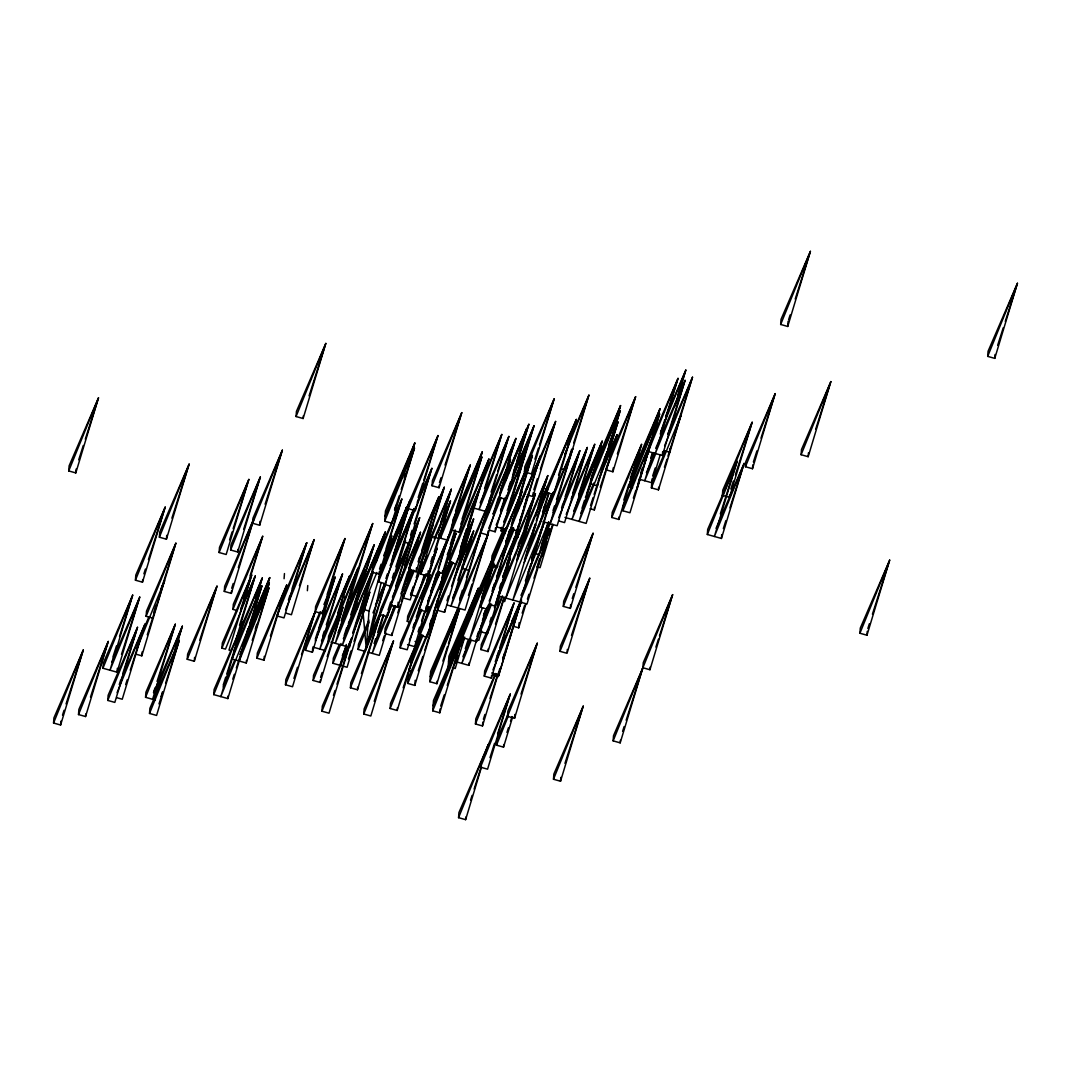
<?xml version="1.0" encoding="UTF-8"?>
<svg xmlns="http://www.w3.org/2000/svg" width="1071" height="1071" viewBox="0 0 1071 1071"><rect width="100%" height="100%" fill="white"/><g stroke="black" fill="none" stroke-linecap="round" stroke-linejoin="round"><path stroke-width="1.5" d="M68.745 470.932L69.133 465.791L98.505 397.823L75.8 472.913L68.745 470.932L98.505 397.823L85.319 439.15M53.55 723.032L53.925 717.878L83.31 649.91L60.605 725.013L53.55 723.032L83.31 649.91L66.054 703.968M75.8 472.913L76.095 469.058M60.605 725.013L60.886 721.144M78.504 714.558L78.879 709.417L108.251 641.449L85.56 716.539L78.504 714.558L108.251 641.449L90.499 697.087M85.56 716.539L85.747 713.969M102.936 668.237L103.325 663.083L132.697 595.115L109.992 670.218L139.752 597.096L117.047 672.2L102.936 668.237L132.697 595.115L119.51 636.455M107.769 700.421L108.144 695.266L137.516 627.298L114.825 702.402L107.769 700.421L137.516 627.298L122.804 673.405M117.047 672.2L117.341 668.331M135.428 580.201L135.816 575.047L165.188 507.092L142.483 582.182L135.428 580.201L165.188 507.092L148.441 559.544M142.483 582.182L142.671 579.612M136.178 654.247L141.827 655.827L142.108 651.971M153.18 618.275L146.111 616.294L146.499 611.153L175.872 543.184L141.827 655.827M155.429 700.099L145.549 697.315L145.937 692.174L175.309 624.206L152.604 699.309L182.365 626.187L171.735 661.343M159.378 537.214L159.753 532.059L189.125 464.104L166.433 539.195L159.378 537.214L189.125 464.104L171.882 518.15M149.512 713.447L149.9 708.306L179.272 640.338L156.58 715.428L149.512 713.447L179.272 640.338L165.577 683.258M166.433 539.195L166.715 535.339M187.238 659.281L187.626 654.127L216.998 586.158L194.306 661.262L187.238 659.281L216.998 586.158L199.755 640.217M194.306 661.262L194.587 657.393M219.113 552.516L219.488 547.375L248.86 479.406L226.168 554.497L219.113 552.516L248.86 479.406L233.143 528.686M233.826 650.873L261.9 585.931L227.855 698.573L213.731 694.61L214.12 689.456L262.275 577.992L253.586 606.748M224.281 591.406L224.656 586.252L254.028 518.297L231.336 593.388L224.281 591.406L254.028 518.297L238.311 567.576M234.455 644.715L255.219 576.011L225.472 649.12L221.938 648.129L222.326 642.988L251.698 575.02L228.993 650.11L231.349 650.78M230.613 550.012L231.001 544.871L260.373 476.903L237.668 551.993L230.613 550.012L260.373 476.903L243.639 529.369M231.336 593.388L231.523 590.817M237.186 610.577L232.956 609.386L233.331 604.231L262.703 536.276L243.88 598.582M237.668 551.993L237.869 549.423M227.855 698.573L228.043 695.989M252.609 523.277L252.984 518.136L282.356 450.168L259.664 525.259L252.609 523.277L282.356 450.168L265.113 504.213M250.226 622.492L261.9 585.931L232.139 659.04L246.263 663.003L246.45 660.432M259.664 525.259L259.945 521.403M256.946 658.196L257.321 653.056L286.693 585.087L264.002 660.178L256.946 658.196L286.693 585.087L270.468 635.96M264.002 660.178L264.283 656.322M284.083 578.715L284.458 573.561M296.065 416.539L296.439 411.384L325.812 343.416L303.12 418.52L296.065 416.539L325.812 343.416L309.077 395.882M303.12 418.52L303.307 415.936M315.222 611.661L292.53 686.752L285.475 684.771L285.85 679.616L315.222 611.661L315.61 606.507L344.982 538.539L322.277 613.643L315.222 611.661L301.527 654.582M307.377 590.71L307.752 585.556M327.257 595.235L335.089 577.122L312.397 652.212L305.342 650.231L305.717 645.077L320.082 611.849M312.397 652.212L312.678 648.357M313.16 680.46L313.535 675.319L342.907 607.351L320.216 682.455L313.16 680.46L342.907 607.351L327.191 656.63M322.277 613.643L322.465 611.059M320.216 682.455L320.403 679.871M321.943 711.211L322.331 706.07L351.703 638.102L329.011 713.192L321.943 711.211L351.703 638.102L336.99 684.195M356.067 623.898L369.776 592.169L347.084 667.273L332.961 663.31L333.349 658.156L339.226 644.568M350.217 596.052L350.016 598.635L372.721 523.532L344.005 589.987M331.046 642.131L349.387 647.286L349.775 642.131M358.45 605.691L355.639 604.901L355.826 602.33M380.178 614.674L357.486 689.764L350.418 687.783L350.806 682.629L380.178 614.674L380.553 609.519L409.925 541.551L387.233 616.655L380.178 614.674L361.409 673.485M366.617 646.603L365.171 651.396L358.102 649.414L358.49 644.273L368.933 620.109M362.694 606.882L362.975 603.013M357.486 689.764L357.674 687.194M362.774 608.85L366.242 648.584L369.013 611.005L391.718 535.915L383.659 555.715M349.387 647.286L372.092 572.182L372.467 567.041L401.839 499.073L379.147 574.163L372.092 572.182L343.336 638.704M363.752 714.009L364.14 708.868L393.512 640.9L370.82 716.004L363.752 714.009L393.512 640.9L374.234 701.318M408.225 508.671L385.533 583.775L378.478 581.794L378.853 576.64L408.225 508.671L408.613 503.531L437.985 435.562L415.28 510.653L408.225 508.671L391.491 561.137M379.147 574.163L379.335 571.593M411.291 454.091L414.838 442.966L385.078 516.075L414.464 448.106L391.758 523.21L384.703 521.216L385.466 510.921L414.838 442.966L409.042 462.137M385.533 583.775L385.721 581.205M411.692 569.745L391.825 635.451L384.77 633.47L385.145 628.329L394.945 605.664M387.233 616.655L387.515 612.786M389.978 589.519L390.272 585.663L419.645 517.695L400.808 580.013M392.401 597.216L420.475 532.274L397.783 607.364L390.714 605.383L390.915 602.812M391.825 635.451L392.013 632.881M426.954 637.365L419.886 635.384L397.194 710.475L390.139 708.493L390.513 703.352L419.886 635.384L420.274 630.23L449.646 562.275L450.021 557.121L479.393 489.152L458.147 559.464M397.783 607.364L398.158 602.223M435.79 506.878L444.278 487.238L410.233 599.894L403.178 597.913L403.459 594.044M400.126 647.794L400.514 642.64L429.886 574.685L407.194 649.776L400.126 647.794L429.886 574.685L419.23 608.06M397.194 710.475L397.381 707.904M409.51 564.671L438.882 496.703L416.177 571.807L409.122 569.826L409.309 567.242M415.28 510.653L415.575 506.797M410.113 622.171L407.301 621.381L407.676 616.24L425.95 573.949M437.517 610.309L414.825 685.4L407.77 683.418L408.145 678.278L437.517 610.309L437.905 605.155L467.277 537.2L444.572 612.291L437.517 610.309L426.874 643.698M416.177 571.807L416.472 567.938M414.825 685.4L415.2 680.259M415.013 641.462L418.533 642.453L418.721 639.882M432.028 485.739L432.403 480.584L461.775 412.63L439.083 487.72L432.028 485.739L461.775 412.63L445.041 465.082M427.891 574.752L428.172 570.897M416.298 617.271L418.734 609.653L425.789 611.635L426.071 607.779M439.083 487.72L439.271 485.15M458.147 608.033L430.247 676.577L459.62 608.623L436.928 683.713L429.873 681.732L430.636 671.437L458.04 608.007M440.489 538.178L440.864 533.037L470.236 465.068L447.544 540.159L440.489 538.178L470.236 465.068L455.523 511.175M438.133 572.249L442.377 573.44L442.564 570.856M486.997 607.244L476.595 641.663L462.485 637.7L433.112 705.669L462.859 632.546L462.485 637.7L439.779 712.791L432.724 710.809L433.487 700.514L493.142 562.69M436.928 683.713L437.115 681.143M444.572 612.291L444.773 609.72M439.779 712.791L440.074 708.935M462.391 567.242L462.578 564.671M466.581 528.994L466.206 534.148L488.898 459.057L460.838 524M456.219 661.811L468.924 665.372L469.111 662.802M481.548 766.916L465.617 819.65L458.562 817.668L458.937 812.514L510.265 694.075L487.573 769.179L480.504 767.197L480.892 762.043M480.799 531.671L480.986 529.101M476.595 641.663L476.782 639.092M480.504 607.284L480.879 602.13L510.265 534.161L487.559 609.265L480.504 607.284L510.265 534.161L496.569 577.095M465.617 819.65L465.805 817.066M506.864 566.077L510.131 558.527L487.425 633.63L480.37 631.649L480.759 626.495L490.545 603.843M473.047 581.044L487.76 534.951L488.041 531.082M499.876 668.438L482.499 725.951L475.444 723.969L475.819 718.828L495.404 673.512M504.414 597.243L488.001 651.57L480.933 649.588L481.321 644.434L502.205 596.105M484.802 613.696L484.52 617.565L488.296 605.048M496.931 567.75L491.281 566.157L492.044 555.862L503.798 528.686M484.266 676.122L484.654 670.981L514.026 603.013L491.335 678.104L484.266 676.122L514.026 603.013L499.822 647.527M487.425 633.63L487.626 631.047M489.554 530.199L495.19 531.778L495.485 527.923M482.499 725.951L482.78 722.095M488.001 651.57L488.189 648.999M501.348 527.374L501.067 531.243L502.312 528.19M491.335 678.104L491.522 675.533M498.872 594.793L499.059 592.223M506.168 499.381L528.86 424.29L499.099 497.399L506.168 499.381L506.449 495.525M492.7 674.944L498.35 676.524L498.631 672.668M511.643 496.971L511.349 500.826L534.054 425.736L513.812 472.552M491.709 672.963L498.765 674.944L498.952 672.36M512.701 716.78L503.531 747.143L496.475 745.162L496.85 740.007L507.949 714.33M502.982 577.108L517.695 531.002L518.083 525.848M511.858 623.268L512.058 620.698L520.533 601.059M503.531 747.143L503.718 744.559M518.15 547.428L518.431 543.559L547.803 475.604L535.741 515.539M524.429 471.923L524.803 466.782L554.176 398.814L531.484 473.918L524.429 471.923L554.176 398.814L539.476 444.92M507.507 716.325L507.882 711.184L537.254 643.216L514.562 718.306L507.507 716.325L537.254 643.216L521.028 694.088M513.089 626.24L518.725 627.82L519.114 622.679M514.562 718.306L514.843 714.451M527.28 494.949L532.93 496.529L533.211 492.673M517.561 555.367L576.305 419.43L553.613 494.534L546.558 492.553L546.933 487.399L517.186 560.508M553.613 494.534L553.801 491.95M566.211 470.263L566.492 466.394M559.986 651.329L560.361 646.174L589.746 578.22L567.041 653.31L559.986 651.329L589.746 578.22L571.486 635.451M563.306 606.387L563.694 601.246L593.066 533.278L570.361 608.368L563.306 606.387L593.066 533.278L575.823 587.323M553.479 779.246L553.854 774.092L583.226 706.124L560.535 781.228L553.479 779.246L583.226 706.124L564.966 763.355M567.135 652.025L567.322 649.454M570.361 608.368L570.656 604.513M560.535 781.228L560.816 777.372M590.616 481.281L590.804 478.697M590.094 508.725L594.325 509.916L594.512 507.346M597.672 483.262L597.471 485.832L590.416 483.851L620.176 410.742L586.132 523.384L564.953 517.427M601.353 471.066L617.03 434.826L605.865 469.794L612.92 471.776L613.214 467.92M611.822 517.48L612.21 512.34L641.583 444.371L618.877 519.462L611.822 517.48L641.583 444.371L630.417 479.339L630.618 476.769M618.877 519.462L619.078 516.891M622.88 510.787L623.268 505.632L652.641 437.664L629.949 512.768L622.88 510.787L652.641 437.664L637.928 483.771M632.666 487.854L629.855 487.064L630.23 481.923L659.99 408.801L652.413 433.835M642.881 667.755L620.189 742.859L613.134 740.864L613.509 735.723L642.881 667.755L643.269 662.614L672.642 594.646L649.95 669.736L642.881 667.755L626.147 720.221M637.098 486.475L636.91 489.045L659.602 413.955L630.23 481.923M620.189 742.859L620.377 740.275M667.702 434.598L692.509 377.206L658.464 489.849L651.396 487.867L652.065 478.857M658.464 489.849L658.652 487.278M662.373 455.47L685.065 380.366L655.318 453.488L678.01 378.384L648.25 451.493L662.373 455.47L662.654 451.601M649.95 669.736L650.137 667.166M670.098 448.441L669.803 452.297L664.167 450.717M707.329 534.496L707.703 529.355L737.076 461.387L714.384 536.477L744.131 463.368L721.439 538.459L707.329 534.496L737.076 461.387L720.341 513.839M722.39 495.364L722.764 490.223L752.15 422.255L729.445 497.346L722.39 495.364L752.15 422.255L735.402 474.721M721.439 538.459L721.72 534.603M729.445 497.346L729.632 494.775M745.429 466.742L745.818 461.601L775.19 393.633L752.485 468.723L745.429 466.742L775.19 393.633L760.986 438.146M752.485 468.723L752.779 464.868M780.665 324.473L781.04 319.319L810.412 251.35L787.721 326.454L780.665 324.473L810.412 251.35L795.204 299.05M787.721 326.454L788.095 321.3M801.108 454.72L801.483 449.566L830.855 381.597L808.163 456.701L801.108 454.72L830.855 381.597L815.647 429.297M808.163 456.701L808.444 452.846M859.919 633.242L860.294 628.088L889.68 560.12L866.975 635.223L859.919 633.242L889.68 560.12L872.423 614.178M866.975 635.223L867.256 631.355M987.69 356.375L988.078 351.234L1017.45 283.266L994.758 358.37L987.69 356.375L1017.45 283.266L1005.281 321.42M994.758 358.37L995.039 354.501M366.242 648.584L381.156 582.584M385.533 563.279L391.718 535.915M161.119 696.498L162.564 691.705M213.731 694.61L243.492 621.488L220.8 696.592L250.547 623.469L236.343 667.983M263.439 598.381L269.718 577.617L250.132 622.92M255.326 629.092L256.772 624.299M261.605 608.328L269.33 582.758L244.536 640.15M246.263 663.003L268.955 587.912L240.239 654.368M336.066 620.671L349.588 575.93L321.514 640.873M351.449 619.948L374.14 544.858L344.768 612.813L344.393 617.967L374.14 544.858L359.441 590.951M346.294 644.514L340.016 665.292L347.459 647.004M356.924 609.372L358.37 604.566M369.013 611.005L361.958 609.024L373.31 571.727M376.216 562.141L385.386 531.778L357.968 595.222M396.002 505.271L394.556 510.064L399.242 495.793M404.209 478.108L405.668 473.315M404.008 516.102L406.9 506.516L388.626 548.807M392.736 557.871L401.424 529.114M402.388 525.915L410.126 500.344L385.975 556.237M367.581 643.417L385.453 584.297M411.063 518.083L413.968 508.497L410.407 519.622M390.152 565.568L413.647 511.202L390.955 586.292L383.9 584.311M394.958 575.823L405.588 540.681M383.806 615.035L372.226 653.377L392.053 604.646M386.042 633.001L379.281 655.372L367.982 652.199M389.898 620.216L394.248 605.838M420.033 588.903L424.29 574.819M438.293 532.367L451.333 489.233L423.273 554.176M431.011 561.512L432.43 556.813M438.575 536.477L439.525 533.345L439.137 538.499L432.082 536.517L420.729 574.069L427.798 576.051L450.489 500.947L434.17 538.713M421.599 599.399L437.048 548.272L433.139 557.335M425.789 611.635L448.481 536.544L418.734 609.653M418.533 642.453L420.957 634.46M424.33 623.282L429.163 607.297M442.377 573.44L455.403 530.292M439.016 589.291L455.925 533.371L450.811 545.193M475.47 474.292L482.231 451.922L452.859 519.89L452.096 530.185L459.151 532.167L488.898 459.057L467.732 525.714M429.792 626L437.999 598.836M427.436 635.772L449.646 562.275L456.701 564.256M459.151 532.167L481.843 457.063L452.471 525.031L482.231 451.922L477.666 466.233M459.82 551.364L465.617 532.193M459.606 565.327L473.61 518.993L461.213 547.683M487.118 508.35L508.859 436.446L480.129 502.901M451.306 632.225L458.549 608.261L456.447 614.593M503.839 478.376L515.914 438.427L489.152 500.358M457.063 651.73L462.859 632.546L459.312 643.684M495.19 531.778L505.124 498.925M457.063 658.571L455.617 663.364L458.147 655.425M472.512 607.444L478.309 588.274L448.936 656.242L448.173 666.537L477.934 593.414L471.173 615.785M513.571 472.043L515.994 464.051M516.958 460.851L521.296 446.473M523.237 440.087L526.611 428.895L504.428 480.25M464.412 638.155L455.229 668.518L452.404 667.728M517.213 474.56L525.901 445.79L512.192 477.519M469.111 639.427L461.869 663.391L471.16 640.538M490.344 570.107L497.105 547.736L475.564 597.578M482.887 599.867L493.999 563.118M520.198 493.276L524.549 478.898M468.924 665.372L480.036 628.623M482.445 620.631L485.337 611.046M505.9 543.117L509.689 530.6M514.897 513.384L532.381 455.496L503.665 521.952M502.607 555.621L521.992 491.469L492.62 559.437L492.232 564.591L469.54 639.682L482.552 607.699M481.655 630.966L478.817 640.351L475.993 639.561M485.444 618.449L489.701 604.365M515.579 533.827L516.998 529.141M507.333 563.734L528.472 493.691M497.225 604.78L499.635 596.788M504.468 580.817L508.819 566.439M532.93 496.529L555.621 421.439L526.249 489.407M522.367 536.705L535.406 493.57L511.255 549.45M504.669 601.621L528.525 522.969L500.465 587.912M539.476 506.556L540.453 503.357L539.141 506.382M538.833 526.758L548.968 493.209M533.09 554.631L531.671 559.33L535.232 548.205M549.543 502.004L551.967 494.012M567.898 441.292L570.321 433.3L553.573 474.426M504.227 654.06L502.781 658.852L521.47 599.84L497.319 655.733M553.051 492.513L519.944 602.022L549.704 528.913L526.999 604.004L498.778 596.078L547.803 475.604L538.178 505.807M498.765 674.944L521.47 599.84L492.955 669.911M498.35 676.524L521.042 601.433L500.813 648.25M539.704 553.091L548.687 523.371M550.079 523.759L588.916 395.159L568.018 443.488M518.725 627.82L525.968 603.857M527.427 599.064L528.873 594.271M537.08 567.108L539.489 559.116M553.118 524.522L540.079 567.67L537.254 566.867M485.417 754.131L488.309 744.546L458.562 817.668M596.48 459.928L602.143 441.158L578.648 495.525M601.233 469.5L602.692 464.707M613.79 427.958L620.551 405.588L595.757 462.98M605.905 461.896L617.98 421.947L613.402 432.523M594.325 509.916L617.03 434.826L598.435 480.518M612.92 471.776L635.625 396.685L610.162 455.59M653.243 452.578L644.729 480.732L655.88 453.314M639.079 479.152L651.784 482.713L660.298 454.559M674.958 406.056L685.828 370.071L665.586 416.887M78.719 459.82L83.284 445.509M62.506 715.093L64.032 710.327M112.91 657.112L116.458 645.987M143.875 573.855L145.402 569.089M121.492 654.327L139.752 597.096L111.679 662.052M119.256 684.53L120.782 679.764M125.682 684.543L127.208 679.777M130.247 670.245L144.96 624.139L121.451 678.505M153.555 613.134L156.085 605.182M161.159 589.291L175.872 543.184L146.111 616.294M147.276 634.782L164.519 580.736L161.252 588.287M153.501 692.562L155.014 687.796M157.049 681.437L175.309 624.206L145.549 697.315M175.256 648.45L182.365 626.187L153.635 692.642M158.99 703.928L162.538 692.803M229.596 539.811L232.126 531.872M231.711 588.233L233.237 583.467M250.025 576.011L262.703 536.276L232.956 609.386M240.533 609.988L251.698 575.02L221.938 648.129M239.502 625.29L255.219 576.011L240.868 609.238M223.21 685.079L225.74 677.126M226.757 673.954L243.492 621.488M255.688 598.662L262.275 577.992L237.481 638.918M242.622 646.335L248.204 628.851M232.795 679.108L234.321 674.342M265.662 590.335L269.718 577.617L245.54 637.017M265.273 595.476L269.33 582.758L240.199 654.354M252.221 640.364L268.955 587.912L239.194 661.021M288.434 600.028L289.96 595.262M291.995 588.903L306.694 542.796L279.933 604.727M299.425 585.73L314.138 539.637L290.629 594.003M293.923 678.425L297.47 667.3M327.231 594.177L344.982 538.539L285.475 684.771M315.316 639.119L317.846 631.167M318.863 627.981L335.089 577.122L323.937 604.539M322.746 635.946L324.272 631.18M326.307 624.821L342.533 573.949L318.382 629.828M337.927 612.492L349.588 575.93L319.827 649.053L342.533 573.949L315.262 640.967M320.59 677.3L322.117 672.534M341.234 620.685L357.968 568.219L328.596 636.187L328.221 641.328L357.968 568.219L335.277 643.323L365.037 570.2L342.332 645.304L401.839 499.073L386.122 548.352M353.952 582.356L372.721 523.532L342.961 596.654L345.786 597.444M344.233 635.384L346.776 627.432M350.833 614.714L365.037 570.2L338.155 632.399M352.814 632.6L372.092 572.182M364.595 596.962L372.48 572.088M378.799 552.449L385.386 531.778L355.639 604.901M333.442 695.333L334.969 690.554M401.277 489.447L414.464 448.106L384.703 521.216M348.477 658.946L351.007 650.994M354.046 641.462L369.776 592.169L353.042 633.296M379.522 569.022L381.048 564.256M403.861 516.048L406.9 506.516L389.549 549.169M402 525.781L403.526 521.015M405.561 514.656L410.126 500.344L387.18 556.706M385.908 578.621L387.434 573.855M372.146 625.584L385.332 584.257M392.347 577.965L393.874 573.199M395.895 566.84L413.647 511.202M418.199 497.56L422.764 483.249M423.781 480.076L437.985 435.562L378.478 581.794M397.903 562.744L402.468 548.432M374.127 643.47L375.64 638.691M377.675 632.332L383.257 614.848M410.568 535.112L412.081 530.346M414.116 523.987L431.867 468.348L417.181 502.326M388.117 609.908L390.661 601.969M395.735 586.065L409.925 541.551M404.423 565.394L419.645 517.695L350.418 687.783M382.708 640.672L384.221 635.906M402.214 589.505L407.797 572.021M408.814 568.835L420.475 532.274L390.714 605.383M397.783 612.813L400.326 604.874M401.33 601.688L411.478 569.892M439.458 482.579L440.984 477.8M418.078 561.887L419.604 557.121M421.639 550.762L438.882 496.703L409.122 569.826M424.491 549.249L426.017 544.47M428.052 538.111L444.278 487.238L431.881 517.708M417.663 596.721L410.608 594.74L413.152 586.788M417.208 574.069L432.925 524.79L430.97 529.328M440.69 522.608L451.333 489.233L421.586 562.342M434.264 551.819L450.489 500.947L420.729 574.069L421.117 568.915L426.994 555.327M427.088 579.505L437.048 548.272L430.85 563.507M412.897 627.927L414.357 623.362M418.051 631.917L419.578 627.151M421.599 620.792L424.143 612.853M427.69 601.715L429.203 596.949M431.238 590.59L436.821 573.105L414.624 646.616L407.569 644.622M438.334 568.34L448.481 536.544M427.034 611.876L428.547 607.096M438.186 576.894L439.712 572.128M403.151 687.85L408.225 671.945M411.559 671.156L408.734 670.352L419.886 635.384M450.356 544.443L454.921 530.132M441.721 577.885L455.925 533.371L447.236 554.698M462.07 519.074L481.843 457.063L441.506 556.224M429.859 624.273L431.385 619.493M433.42 613.134L437.985 598.836M438.481 597.243L449.646 562.275M418.252 670.714L422.817 656.416M424.839 650.057L426.365 645.278M461.012 546.491L466.715 528.9M446.982 600.777L448.508 596.012M451.547 586.48L467.277 537.2L407.77 683.418M460.932 558.727L473.61 518.993L459.981 552.502M484.547 488.523L501.79 434.465L481.562 481.294M457.919 580.268L473.65 530.975L456.674 570.254M491.107 492.084L496.676 474.6M497.694 471.427L508.859 436.446L479.098 509.568L501.79 434.465L475.765 498.443M473.784 552.649L476.327 544.697M477.345 541.524L492.044 495.418L463.984 560.361M459.901 598.14L462.444 590.188M466.501 577.47L480.705 532.97L487.76 534.951L458 608.06L492.044 495.418L462.297 568.527L469.352 570.508M442.885 661.075L447.45 646.777M448.468 643.591L459.62 608.623L429.873 681.732M507.293 465.457L515.914 438.427L486.77 510.024M493.209 513.906L498.283 498.002M499.809 493.236L510.452 459.847L482.392 524.79M468.482 595.356L472.03 584.231M523.063 440.034L526.611 428.895L511.737 465.457M500.652 510.733L504.709 498.015M509.073 486.288L510.599 481.508M512.634 475.163L528.86 424.29L500.786 489.233M440.676 706.057L444.224 694.932M447.263 685.386L462.485 637.7M475.27 597.805L478.309 588.274L448.548 661.383L477.934 593.414L473.369 607.726M519.81 464.868L525.901 445.79M517.815 476.608L534.054 425.736L507.922 489.969M507.065 510.747L525.326 453.515L500.518 510.907M494.561 555.688L497.105 547.736M465.283 648.705L467.826 640.753M481.589 597.966L492.232 564.591L497.881 566.171M484.748 591.701L493.37 564.671M517.681 501.603L519.194 496.837M520.211 493.651L532.381 455.496L502.634 528.619L525.326 453.515L496.194 525.111M514.441 513.719L515.968 508.953M517.989 502.594L521.042 493.048L519.074 497.587M508.297 534.389L509.809 529.623M511.336 524.857L521.992 491.469L432.724 710.809M483.503 615.718L485.029 610.939M476.97 636.522L478.496 631.743M483.57 615.852L485.096 611.086M492.004 591.393L494.534 583.454M534.911 459.231L538.459 448.093M524.094 506.637L525.62 501.871M513.384 541.136L514.91 536.37M519.984 520.466L540.4 455.911L512.326 520.854M515.794 534.657L521.376 517.159L520.064 520.185M499.434 588.233L500.96 583.467M489.835 622.117L491.361 617.351M494.4 607.806L510.131 558.527L502.687 576.814M506.235 572.61L507.748 567.844M533.813 489.795L537.361 478.67M540.413 469.125L555.621 421.439L533.934 474.748M524.241 528.539L535.406 493.57L506.891 563.641M495.471 624.165L503.598 598.729M516.865 559.531L528.525 522.969M539.436 506.543L540.453 503.357M529.69 541.444L535.272 523.96M536.29 520.787L546.933 487.399L512.889 600.041L544.563 522.22M524.429 559.919L535.594 524.951L532.983 530.988M542.569 512.179L548.66 493.102M495.257 661.824L498.805 650.699M566.76 444.425L570.321 433.3M538.271 538.659L552.984 492.566M558.553 475.069L576.305 419.43L546.558 492.553M525.406 580.977L530.975 563.493M531.992 560.32L542.649 526.932L540.038 532.97M483.382 719.217L484.909 714.451M489.983 698.546L497.078 676.296M545.688 530.44L548.232 522.487M570.147 453.984L571.66 449.218M573.695 442.859L588.916 395.159L564.738 454.573M540.427 548.901L548.553 523.465M552.997 510.666L554.524 505.9M556.545 499.541L572.784 448.669L547.321 507.574M522.153 613.134L524.683 605.195M533.974 578.193L549.704 528.913L520.988 595.369M542.488 556.157L547.053 541.846M549.075 535.487L552.623 524.362M561.579 507.882L563.105 503.116M565.127 496.757L579.839 450.65L553.078 512.581M470.557 800.184L472.083 795.418M474.105 789.059L481.214 766.809M485.27 754.091L488.309 744.546M572.57 493.584L587.269 447.491L563.774 501.857M489.983 757.666L494.548 743.354M497.587 733.822L510.265 694.075L480.504 767.197M578.983 493.597L594.713 444.318L571.218 498.698M506.958 732.457L508.471 727.678M510.506 721.318L512.018 716.553M597.591 455.456L602.143 441.158L573.641 511.215L601.768 446.299L579.076 521.403L608.823 448.28L594.124 494.387M581.995 508.297L584.525 500.358M586.56 493.999L601.768 446.299L572.021 519.422L594.713 444.318L566.198 514.388M617.003 416.713L620.551 405.588L591.42 477.184M601.407 469.553L606.989 452.069M608.007 448.883L620.176 410.742L591.46 477.197M590.563 505.512L593.106 497.56M606.815 456.929L617.98 421.947L608.676 444.8M600.282 487.278L605.356 471.387M617.365 453.917L635.625 396.685L605.865 469.794M572.262 598.461L573.788 593.682M623.831 500.01L628.905 484.119M656.429 419.926L659.99 408.801L631.261 475.256M640.833 472.766L642.359 468M648.45 448.923L659.602 413.955L629.855 487.064M633.363 498.082L635.906 490.13M650.686 458.093L652.212 453.328M660.258 434.023L664.823 419.725M665.841 416.539L678.01 378.384L649.294 444.84M677.715 395.507L685.828 370.071L661.035 430.997M652.667 475.979L655.211 468.027M667.822 434.424L685.065 380.366L655.693 448.334M674.248 434.438L692.509 377.206L664.609 445.75M664.422 467.21L666.952 459.258M667.969 456.085L681.156 414.745L678.545 420.796M622.599 731.346L624.125 726.58M655.907 647.098L658.437 639.159M659.455 635.973L672.642 594.646L613.134 740.864M730.837 489.019L733.381 481.08M788.604 319.707L790.13 314.941M723.34 528.552L725.87 520.6M729.927 507.882L744.131 463.368L716.03 528.378M753.382 461.989L756.929 450.864M867.858 628.476L869.384 623.71M997.663 345.264L1003.246 327.78M117.06 692.683L144.96 624.139L122.255 699.229L116.619 697.649M136.633 649.28L164.519 580.736M285.622 609.707L314.138 539.637L291.432 614.727L285.796 613.148M305.342 650.231L320.831 612.143M332.961 663.31L341.02 643.51M346.602 629.802L357.138 603.897M361.958 609.024L376.845 572.476M380.366 573.467L384.087 564.323M394.744 555.715L413.339 510.024L393.726 555.314M386.992 576.693L414.075 509.943M358.102 649.414L369.267 621.997M372.989 612.866L384.757 583.923M407.074 529.275L431.867 468.348L409.162 543.439L403.526 541.859M384.77 633.47L395.922 606.052M400.889 593.87L410.809 569.491M403.178 597.913L414.33 570.495M419.297 558.299L432.925 524.79M410.608 594.74L423.634 562.757M407.301 621.381L426.512 574.163M409.43 640.056L421.827 609.6M431.318 591.728L439.378 571.927M428.025 601.915L439.806 572.972M390.139 708.493L479.393 489.152M441.547 586.306L451.467 561.927M408.734 670.352L422.991 635.317M437.45 600.59L452.953 562.516M453.809 579.719L473.65 530.975L450.945 606.079L510.452 459.847L465.055 610.042L446.714 604.887M505.539 480.692L507.4 476.126M508.631 473.074L510.492 468.509M488.751 528.271L501.161 497.814M508.511 512.955L525.245 471.829M472.927 607.137L504.682 529.034M491.281 566.157L493.142 561.592M501.201 541.792L503.062 537.227M504.307 534.175L521.042 493.048M480.919 593.214L482.78 588.648M484.012 585.596L485.873 581.031M487.118 577.979L493.316 562.744M461.012 646.174L464.72 637.044M488.898 577.63L493.865 565.448M485.283 592.156L486.515 589.104M505.927 541.096L510.88 528.913M506.155 544.724L512.982 527.963M504.789 549.477L513.478 528.15M502.674 557.482L513.839 530.065M526.236 499.595L528.097 495.03L526.142 499.568M496.583 578.099L500.92 567.429M520.131 520.211L521.376 517.159M489.179 601.072L517.695 531.002L510.639 529.02L540.4 455.911L495.003 606.092L489.353 604.513M514.964 541.872L519.917 529.69L517.507 537.682L519.917 529.69L514.696 541.765M480.37 631.649L491.535 604.231M480.933 649.588L502.634 596.279M548.004 488.135L540.56 506.422L547.589 490.17M537.267 516.61L547.187 492.232M505.833 598.06L535.594 524.951M524.241 562.489L552.141 493.945M545.5 515.687L572.784 448.669M528.257 571.941L548.713 521.684M541.698 544.363L579.839 450.65L557.134 525.741L543.024 521.778M508.645 631.903L510.506 627.325M511.751 624.286L521.042 601.433M515.392 616.709L521.59 601.474M558.754 517.547L587.269 447.491L564.578 522.581L558.928 521.001M475.444 723.969L495.9 673.699M585.409 497.399L590.991 483.69M496.475 745.162L508.243 716.218M644.488 462.003L648.825 451.333M651.396 487.867L681.156 414.745M137.101 644.166L138.413 641.141M139.712 638.129L148.856 616.976M223.129 686.913L234.884 659.723M246.638 632.533L250.547 623.469M362.467 585.288L384.663 533.934M348.356 623.416L349.668 620.404M354.233 609.827L356.188 605.302M342.359 655.613L346.281 646.549M392.91 558.473L413.982 509.716M375.466 604.995L384.596 583.856M368.156 640.217L383.164 605.476M387.742 594.9L389.041 591.875M374.555 643.698L386.966 615.008M388.264 611.983L391.531 604.432M405.387 581.499L410.608 569.424M404.209 591.246L413.352 570.107M416.217 577.51L422.737 562.409M422.376 596.949L452.672 527.039M413.821 625.892L421.01 609.279M431.011 590.991L439.311 571.794M438.24 590.308L440.864 584.271M442.162 581.245L450.65 561.606M440.476 589.411L452.23 562.221M410.421 662.186L422.161 634.996M452.631 597.913L465.028 569.21M478.094 539.008L480.705 532.97M493.088 514.08L500.264 497.466M459.687 599.894L487.76 534.951M507.319 512.5L525.607 470.209M491.669 561.017L506.021 527.789M517.106 511.925L519.06 507.386M520.372 504.374L522.327 499.836M523.639 496.824L525.593 492.285M526.892 489.273L528.86 484.735M506.288 541.23L511.51 529.154M506.155 542.943L512.688 527.842M485.672 592.303L486.984 589.278M505.9 546.384L513.732 528.257M462.9 656.737L470.731 638.611M492.888 588.394L517.695 531.002M507.132 573.346L509.086 568.808M526.584 552.81L552.034 493.918M531.644 560.909L534.911 553.359M544.496 534.857L549.718 522.782M580.763 513.223L593.816 483.021M604.258 458.857L608.823 448.28M646.415 472.565L654.903 452.926M651.784 482.713L665.493 450.998M560.561 468.67L563.386 469.459M543.385 507.212L546.21 508.002M473.449 507.975L488.978 512.34M496.984 527.026L505.458 529.409M533.586 553.078L539.222 554.658M507.065 567.081L509.89 567.871M418.761 561.552L424.397 563.132M436.834 602.116L439.659 602.906M426.164 606.494L430.395 607.672M312.772 647.058L325.477 650.633M306.694 542.796L284.002 617.9L276.947 615.919L306.694 542.796"/></g></svg>
